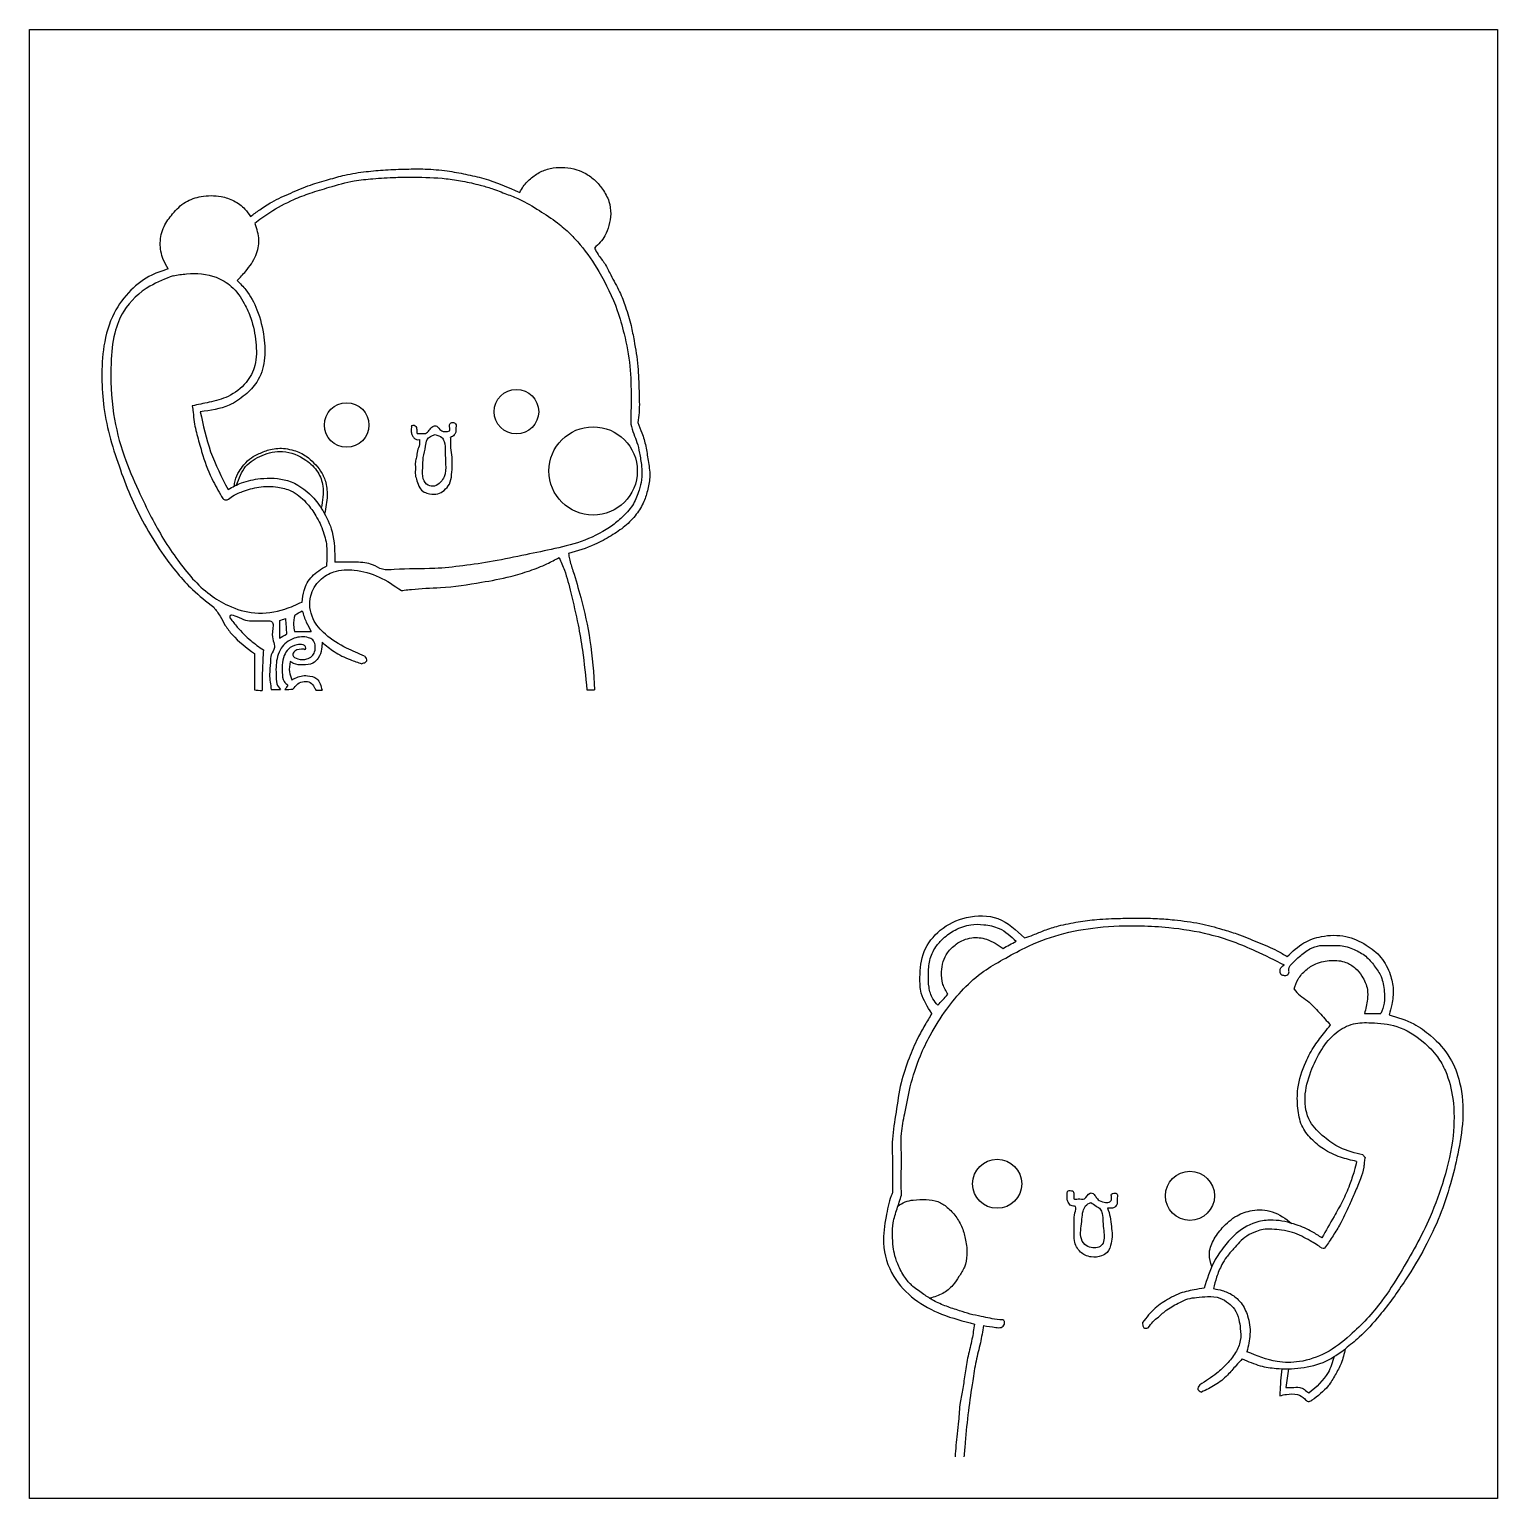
# Model space of a CAD drawing. Header units: millimetres. Extents: x 10.18 to 17.53, y 4.34 to 11.69.
import ezdxf

# ---------------------------------------------------------------- set-up
doc = ezdxf.new("R2010")
doc.units = ezdxf.units.MM
doc.header["$MEASUREMENT"] = 0
picture_1 = doc.add_image_def('image1.png', size_in_pixel=(831, 832))

msp = doc.modelspace()

# ---------------------------------------------------------------- linework, layer by layer
for centre, radius in [((12.622, 9.7806), 0.1113), ((11.7723, 9.7137), 0.1113), ((13.0059, 9.4837), 0.2211), ((15.0274, 5.915), 0.1228), ((15.9923, 5.8548), 0.1228)]:
    msp.add_circle(centre, radius)
for points in [[(11.2918, 10.7577), (11.3373, 10.7915), (11.3979, 10.8299), (11.4935, 10.8753), (11.5914, 10.9149), (11.6823, 10.9428), (11.7639, 10.9649), (11.8699, 10.9824), (11.9666, 10.9907), (12.0719, 10.9952), (12.1651, 10.9952), (12.2758, 10.9858), (12.3679, 10.9692), (12.4588, 10.9477), (12.6383, 10.8779)], [(12.6383, 10.8779), (12.6565, 10.9077), (12.698, 10.9518), (12.7489, 10.9839), (12.8064, 11.0006), (12.8647, 11.003), (12.9242, 10.9919), (12.9691, 10.9725), (13.0166, 10.9371), (13.0521, 10.895), (13.0849, 10.8322), (13.0936, 10.7713), (13.0849, 10.7125), (13.0652, 10.6615), (13.0127, 10.5994)], [(11.3127, 10.7236), (11.3477, 10.7508), (11.3879, 10.7784), (11.5086, 10.8429), (11.5899, 10.8744), (11.6849, 10.9039), (11.81, 10.9357), (11.9033, 10.947), (12.0181, 10.9536), (12.1074, 10.9548), (12.2698, 10.9468), (12.3527, 10.9346), (12.4402, 10.9147), (12.4987, 10.8976), (12.5729, 10.8698), (12.6364, 10.8443), (12.7367, 10.7875), (12.8272, 10.7261), (12.8903, 10.6714), (12.9408, 10.6165), (13.0345, 10.4818), (13.1263, 10.2879), (13.1606, 10.1706), (13.1899, 10.0081), (13.1955, 9.8497), (13.1948, 9.7187)], [(10.8793, 10.4949), (10.8548, 10.543), (10.8398, 10.6256), (10.859, 10.708), (10.9017, 10.7707), (10.9664, 10.8298), (11.0444, 10.8577), (11.1439, 10.8577), (11.2083, 10.8358), (11.2635, 10.7945), (11.2918, 10.7577)], [(11.2246, 10.4373), (11.2674, 10.4838), (11.3177, 10.563), (11.3331, 10.6413), (11.3146, 10.7205)], [(13.0127, 10.5994), (13.0309, 10.5672), (13.0638, 10.5219), (13.094, 10.465), (13.1385, 10.3806), (13.1679, 10.3055), (13.1955, 10.2113), (13.2107, 10.1364), (13.2294, 10.0075), (13.2354, 9.8835), (13.2355, 9.7759), (13.2294, 9.7256)], [(10.8793, 10.4949), (10.7972, 10.4645), (10.6928, 10.3883), (10.6093, 10.274), (10.5582, 10.1095), (10.5478, 9.9511), (10.5582, 9.8007), (10.64, 9.4896), (10.6972, 9.3441), (10.8582, 9.0603), (11.0017, 8.89), (11.1073, 8.8013)], [(10.9051, 10.4614), (10.7878, 10.4084), (10.6573, 10.2839), (10.6124, 10.1742), (10.5935, 10.0243), (10.6066, 9.7699), (10.6589, 9.5589), (10.7307, 9.3858), (10.7945, 9.253), (10.9272, 9.0371), (11.0889, 8.8646), (11.1807, 8.8099), (11.3125, 8.7729), (11.4635, 8.7922), (11.5494, 8.8277)], [(10.9051, 10.4614), (10.9715, 10.4704), (11.1197, 10.4533), (11.1952, 10.4077), (11.2601, 10.3216), (11.2933, 10.2479), (11.3179, 10.1278), (11.3132, 10.0121), (11.2693, 9.9269), (11.179, 9.8573), (11.0843, 9.8276), (10.9999, 9.8102)], [(11.2246, 10.4373), (11.2676, 10.3905), (11.3237, 10.2901), (11.3585, 10.1534), (11.3599, 10.0355), (11.3231, 9.9288), (11.2641, 9.8651), (11.1844, 9.8133), (11.0402, 9.78)], [(10.9999, 9.8102), (11.004, 9.7774), (11.0098, 9.729), (11.029, 9.6453), (11.0532, 9.5609), (11.105, 9.4311), (11.153, 9.3455)], [(11.0402, 9.78), (11.0919, 9.5803), (11.179, 9.3917)], [(13.1948, 9.7187), (13.209, 9.6692), (13.2251, 9.6269), (13.2378, 9.5736), (13.248, 9.5076), (13.248, 9.4399), (13.2355, 9.3875), (13.2073, 9.3194), (13.1581, 9.2584), (13.1039, 9.2128), (12.9647, 9.1376), (12.8143, 9.0952), (12.6694, 9.0646), (12.5055, 9.0315), (12.3542, 9.0089), (12.2129, 8.9956), (12.0107, 8.9898), (11.9514, 8.9913), (11.9021, 9.014), (11.8219, 9.027), (11.7136, 9.0274)], [(12.097, 9.7068), (12.1057, 9.7133), (12.1153, 9.7104), (12.1232, 9.6908), (12.1257, 9.6714), (12.1415, 9.6718), (12.1532, 9.6714), (12.1673, 9.6714), (12.1855, 9.6883), (12.2041, 9.7069), (12.2189, 9.7101), (12.2336, 9.6972), (12.2547, 9.682), (12.277, 9.682), (12.287, 9.6843), (12.2882, 9.7002), (12.287, 9.7072), (12.2908, 9.7212), (12.2951, 9.7245), (12.304, 9.7263), (12.3171, 9.7203), (12.3189, 9.6925), (12.3191, 9.6779), (12.3107, 9.6642), (12.2923, 9.6509)], [(13.2294, 9.7256), (13.25, 9.674), (13.2691, 9.6074), (13.2809, 9.5361), (13.2894, 9.4588), (13.2792, 9.392), (13.2598, 9.3302), (13.2219, 9.2673), (13.1651, 9.2077), (13.096, 9.1595), (13.0133, 9.115), (12.8827, 9.0712)], [(12.097, 9.7068), (12.0959, 9.6946), (12.0959, 9.6789), (12.1, 9.6632), (12.1089, 9.6492), (12.1216, 9.641), (12.1363, 9.641)], [(12.1363, 9.641), (12.1363, 9.6296), (12.1363, 9.6158), (12.1268, 9.5843), (12.1219, 9.5527), (12.1164, 9.529), (12.1164, 9.4981), (12.1164, 9.4633), (12.1243, 9.435), (12.1382, 9.3999), (12.1599, 9.3782), (12.1876, 9.3697), (12.2284, 9.3697), (12.2596, 9.3865), (12.2863, 9.4183), (12.2979, 9.4656), (12.3008, 9.5169), (12.2994, 9.5645), (12.2936, 9.6106), (12.2936, 9.6415), (12.2923, 9.6509)], [(12.2146, 9.6656), (12.1747, 9.6408), (12.1673, 9.608), (12.156, 9.5512), (12.153, 9.4989), (12.156, 9.4448), (12.1809, 9.412), (12.2117, 9.4081), (12.243, 9.4285), (12.2599, 9.4546), (12.2678, 9.5175), (12.2655, 9.5787), (12.2599, 9.6319), (12.2484, 9.6513), (12.2146, 9.6656)], [(11.2095, 9.4078), (11.2142, 9.4349), (11.234, 9.4815), (11.2585, 9.5146), (11.2961, 9.5503), (11.3345, 9.5705), (11.3911, 9.5914), (11.466, 9.5957), (11.5079, 9.5864), (11.5705, 9.5572), (11.609, 9.5235), (11.6419, 9.4832), (11.6659, 9.4327), (11.6747, 9.3615), (11.6621, 9.2692)], [(11.2218, 9.4138), (11.2671, 9.5056), (11.3489, 9.5613), (11.4521, 9.5813), (11.5688, 9.5374), (11.6282, 9.4779), (11.6531, 9.4083), (11.6454, 9.2972)], [(11.179, 9.3917), (11.246, 9.4241), (11.3409, 9.4452), (11.4767, 9.4355), (11.6005, 9.3553), (11.6525, 9.2856), (11.6995, 9.1793), (11.7136, 9.0274)], [(11.153, 9.3455), (11.1669, 9.3388), (11.195, 9.3528), (11.2518, 9.381), (11.333, 9.403), (11.4283, 9.403), (11.4934, 9.3838), (11.569, 9.3266), (11.6127, 9.268), (11.6521, 9.1898), (11.6723, 9.1077), (11.6709, 9.0079)], [(12.0467, 8.8848), (12.0605, 8.8867), (12.0965, 8.8911), (12.2415, 8.9), (12.448, 8.9264), (12.593, 8.9558), (12.6883, 8.9842), (12.7748, 9.019), (12.8354, 9.0503)], [(12.8354, 9.0503), (12.8622, 8.9868), (12.8944, 8.8731), (12.9305, 8.7141), (12.9521, 8.5868), (12.975, 8.3883)], [(12.8827, 9.0712), (12.8872, 9.044), (12.9049, 8.984), (12.9437, 8.8501), (12.99, 8.6354), (13.0133, 8.3883)], [(11.5494, 8.8277), (11.5595, 8.8857), (11.5992, 8.9559), (11.6709, 9.0079)], [(11.8617, 8.5567), (11.7725, 8.5966), (11.6658, 8.6659), (11.6048, 8.7435), (11.5926, 8.858), (11.6397, 8.9369), (11.7091, 8.979), (11.8108, 8.9873), (11.9344, 8.9528), (12.0467, 8.8848)], [(11.1073, 8.8013), (11.1389, 8.7573), (11.1653, 8.7108), (11.1997, 8.6644), (11.3109, 8.5694)], [(11.1898, 8.746), (11.1892, 8.7562), (11.2559, 8.7405), (11.2953, 8.7327), (11.3772, 8.7338), (11.3971, 8.7295), (11.4007, 8.6761), (11.4053, 8.6329), (11.411, 8.5991), (11.3955, 8.5639), (11.3906, 8.5247), (11.3869, 8.4646), (11.3955, 8.389)], [(11.5131, 8.7624), (11.5069, 8.7114), (11.5116, 8.6808)], [(11.5131, 8.7624), (11.5501, 8.7836)], [(11.5501, 8.7836), (11.5706, 8.7263), (11.5956, 8.6808)], [(11.1898, 8.746), (11.225, 8.7021), (11.2923, 8.635), (11.3556, 8.5875)], [(11.4357, 8.7344), (11.4665, 8.7449)], [(11.4357, 8.7344), (11.4357, 8.6469)], [(11.4665, 8.7449), (11.4718, 8.6663)], [(11.5116, 8.6808), (11.5956, 8.6808)], [(11.5595, 8.5911), (11.5127, 8.5808), (11.5034, 8.561), (11.5288, 8.543), (11.5733, 8.543), (11.5983, 8.5563), (11.6119, 8.5781), (11.6141, 8.6132), (11.6025, 8.6389), (11.5819, 8.6491), (11.5459, 8.6531), (11.5095, 8.646), (11.4707, 8.6249), (11.4448, 8.5961), (11.4268, 8.5541), (11.4196, 8.5131), (11.419, 8.4645), (11.4236, 8.418), (11.4415, 8.389)], [(11.4357, 8.6469), (11.4718, 8.6663)], [(11.5595, 8.5911), (11.5669, 8.5911), (11.5669, 8.6033), (11.5543, 8.6134), (11.5232, 8.6134), (11.4807, 8.5916), (11.4601, 8.5591), (11.4499, 8.5121), (11.4499, 8.474), (11.4598, 8.4302), (11.4786, 8.4116)], [(11.6496, 8.6263), (11.6471, 8.5925), (11.6307, 8.5468), (11.6039, 8.5216), (11.5534, 8.5129), (11.5071, 8.5198), (11.4906, 8.5298)], [(11.6496, 8.6263), (11.7101, 8.5793), (11.7898, 8.5394), (11.848, 8.5189)], [(11.3109, 8.5694), (11.3109, 8.5096), (11.3109, 8.3879)], [(11.3556, 8.5875), (11.3508, 8.4849), (11.349, 8.3841)], [(11.8617, 8.5567), (11.8712, 8.532), (11.8649, 8.5244), (11.848, 8.5189)], [(11.4906, 8.5298), (11.486, 8.4777), (11.4984, 8.4382)], [(11.4984, 8.4382), (11.5156, 8.4472), (11.5444, 8.457), (11.5759, 8.4587), (11.6228, 8.4426), (11.6495, 8.3857)], [(11.3109, 8.3879), (11.349, 8.3841)], [(11.3955, 8.389), (11.4415, 8.389)], [(11.4786, 8.4116), (11.4639, 8.3899)], [(11.4639, 8.3899), (11.5037, 8.3907)], [(11.5037, 8.3907), (11.5279, 8.4179), (11.5595, 8.4296), (11.5907, 8.4242), (11.6098, 8.402), (11.6187, 8.3857)], [(11.6187, 8.3857), (11.6495, 8.3857)], [(12.975, 8.3883), (13.0133, 8.3883)], [(14.7008, 6.7679), (14.648, 6.8701), (14.6412, 6.947), (14.6627, 7.0778), (14.7429, 7.1842), (14.8741, 7.2476), (15.0311, 7.2425), (15.1644, 7.146)], [(14.7307, 6.8085), (14.706, 6.8416), (14.6866, 6.8989), (14.6833, 6.9619), (14.6904, 7.0331), (14.7209, 7.1016), (14.7579, 7.1433), (14.8173, 7.1854), (14.8952, 7.212), (14.961, 7.212), (15.037, 7.1935), (15.1232, 7.1296)], [(15.1644, 7.146), (15.2084, 7.1612), (15.2644, 7.184), (15.3343, 7.2061), (15.4334, 7.2262), (15.5266, 7.2381), (15.6442, 7.2439), (15.7391, 7.2453), (15.8294, 7.2429), (15.9146, 7.236), (16.0422, 7.2177), (16.1547, 7.1888), (16.2268, 7.1661), (16.331, 7.1245), (16.4293, 7.0814), (16.4793, 7.0524)], [(14.5487, 5.8579), (14.5473, 5.9422), (14.5487, 6.0371), (14.5487, 6.1671), (14.5655, 6.2672), (14.5929, 6.4008), (14.6434, 6.5562), (14.6926, 6.6582), (14.7754, 6.7892), (14.8597, 6.8906), (14.9603, 6.979), (15.0566, 7.0375), (15.1676, 7.0968), (15.3382, 7.1618), (15.5309, 7.1982), (15.747, 7.2063), (15.8864, 7.1982), (16.0874, 7.1644), (16.2072, 7.1279), (16.3192, 7.0811), (16.4636, 7.0112)], [(14.7806, 6.8636), (14.7562, 6.9135), (14.7493, 6.9758), (14.7578, 7.0274), (14.7795, 7.0719), (14.8228, 7.1147), (14.9, 7.1464), (14.9748, 7.1393), (15.0568, 7.0932)], [(16.4793, 7.0524), (16.5629, 7.1215), (16.6499, 7.1529), (16.7721, 7.1529), (16.8739, 7.1104), (16.948, 7.0475), (16.9943, 6.9624), (17.0093, 6.8885), (17.0022, 6.8127), (16.9887, 6.7609)], [(15.0568, 7.0932), (15.1232, 7.1296)], [(16.4433, 6.9718), (16.4502, 6.9614), (16.4555, 6.9602), (16.4723, 6.9581), (16.4872, 6.9709), (16.4872, 6.9891), (16.5081, 7.0228), (16.5405, 7.0531), (16.5924, 7.0908), (16.643, 7.1077), (16.6923, 7.1077), (16.7442, 7.1077), (16.8137, 7.0881), (16.8717, 7.0538), (16.9149, 7.0066), (16.9486, 6.9521), (16.9643, 6.879), (16.9643, 6.819), (16.9481, 6.7669)], [(16.4433, 6.9718), (16.4444, 6.99), (16.4636, 7.0112)], [(16.5134, 6.8887), (16.5339, 6.9393), (16.5727, 6.9851), (16.6218, 7.0164), (16.6997, 7.0333), (16.7726, 7.0232), (16.8192, 6.9944), (16.8522, 6.9547), (16.8802, 6.887), (16.8802, 6.8388), (16.8658, 6.7669)], [(14.7307, 6.8085), (14.7806, 6.8636)], [(16.5134, 6.8887), (16.543, 6.8574), (16.5803, 6.8303), (16.6396, 6.7719), (16.6955, 6.7102)], [(14.7008, 6.7679), (14.6659, 6.7093), (14.6303, 6.6439), (14.587, 6.5441), (14.5469, 6.4205), (14.5214, 6.273), (14.5036, 6.1381), (14.5036, 6.0239), (14.5036, 5.9386), (14.5036, 5.8702)], [(16.8579, 6.0596), (16.7428, 6.0963), (16.6648, 6.1486), (16.5939, 6.2263), (16.5682, 6.348), (16.5973, 6.4764), (16.6514, 6.588), (16.7239, 6.6711), (16.8105, 6.7154), (16.8985, 6.7212), (17.0269, 6.7026), (17.1591, 6.6251), (17.2302, 6.5508), (17.2704, 6.4798), (17.3076, 6.3412), (17.3086, 6.1554), (17.263, 5.9391), (17.1938, 5.7498), (17.044, 5.4675), (16.9526, 5.3289), (16.7936, 5.1566), (16.6717, 5.0687), (16.5397, 5.0248), (16.4281, 5.0248), (16.2777, 5.0741)], [(16.8264, 6.0269), (16.7457, 6.0482), (16.6604, 6.0892), (16.5996, 6.14), (16.552, 6.2072), (16.5323, 6.2932), (16.5323, 6.3915), (16.5717, 6.5244), (16.6166, 6.608), (16.6669, 6.6736), (16.6955, 6.7102)], [(16.9887, 6.7609), (17.1121, 6.7154), (17.1963, 6.6568), (17.2933, 6.5447), (17.3419, 6.4223), (17.357, 6.2362), (17.3321, 6.0629), (17.2959, 5.915), (17.242, 5.7556), (17.1683, 5.5975), (17.0713, 5.4344), (16.9411, 5.2563), (16.839, 5.1464), (16.7701, 5.0893)], [(16.8658, 6.7669), (16.9481, 6.7669)], [(16.8682, 6.0474), (16.8648, 6.0234), (16.862, 5.9977), (16.8458, 5.9406), (16.8174, 5.8715), (16.7901, 5.8101), (16.7402, 5.7078), (16.7034, 5.6472), (16.6657, 5.5928)], [(16.8579, 6.0596), (16.8682, 6.0474)], [(16.8264, 6.0269), (16.8141, 5.979), (16.7905, 5.9092), (16.7552, 5.8281), (16.7131, 5.7513), (16.6529, 5.6439)], [(14.5036, 5.8702), (14.4968, 5.8541), (14.4717, 5.7505), (14.4585, 5.6186), (14.5105, 5.4515), (14.6146, 5.3374), (14.7493, 5.2628), (14.9139, 5.2128)], [(14.9593, 5.205), (15.0202, 5.1962), (15.0468, 5.1962), (15.0636, 5.2119), (15.0639, 5.2218), (15.0634, 5.2276), (15.0417, 5.2341), (14.9919, 5.2416), (14.9476, 5.2508), (14.8923, 5.2629), (14.8387, 5.2795), (14.7735, 5.3017), (14.7091, 5.3306), (14.6612, 5.3611), (14.6064, 5.4009), (14.5701, 5.4405), (14.5354, 5.5015), (14.5158, 5.5542), (14.5074, 5.6), (14.5039, 5.6585), (14.5074, 5.7195), (14.5267, 5.7895), (14.5487, 5.8579)], [(14.531, 5.8026), (14.5668, 5.8248), (14.6077, 5.8334), (14.6724, 5.8356), (14.7307, 5.8259), (14.7781, 5.7968), (14.8202, 5.7516), (14.8525, 5.6945), (14.8698, 5.6331), (14.8762, 5.5588), (14.8636, 5.4984), (14.8364, 5.4501), (14.8061, 5.4077), (14.7555, 5.3662), (14.6897, 5.3422)], [(15.5795, 5.793), (15.5932, 5.7493), (15.599, 5.7009), (15.603, 5.659), (15.598, 5.618), (15.578, 5.5714), (15.5501, 5.5541), (15.4987, 5.5488), (15.4679, 5.5575), (15.4446, 5.5733), (15.425, 5.5994), (15.4148, 5.6301), (15.4136, 5.6804), (15.413, 5.7279), (15.4169, 5.7689), (15.4188, 5.8006), (15.3977, 5.8056), (15.383, 5.8229), (15.3774, 5.8395), (15.3776, 5.8611), (15.379, 5.8759), (15.383, 5.8797), (15.3928, 5.8811), (15.407, 5.8796)], [(15.407, 5.8796), (15.412, 5.8534), (15.412, 5.8393), (15.4328, 5.8393), (15.4641, 5.8393), (15.4934, 5.8686), (15.5019, 5.8686), (15.5208, 5.8515), (15.5322, 5.8355), (15.5624, 5.8232), (15.588, 5.8232), (15.5993, 5.8355), (15.5993, 5.8534), (15.5993, 5.8629), (15.6116, 5.8689), (15.6277, 5.8629), (15.6277, 5.8383), (15.6277, 5.8147), (15.6164, 5.7982), (15.6012, 5.793), (15.5795, 5.793)], [(15.4962, 5.8214), (15.4701, 5.8046), (15.4574, 5.7774), (15.4518, 5.7376), (15.4465, 5.6923), (15.4465, 5.6497), (15.4665, 5.611), (15.4982, 5.5962), (15.5299, 5.5962), (15.5535, 5.6107), (15.5623, 5.643), (15.5609, 5.6805), (15.5567, 5.7258), (15.5535, 5.7657), (15.5436, 5.7883), (15.5227, 5.8037), (15.4962, 5.8214)], [(16.1014, 5.5005), (16.0893, 5.562), (16.1094, 5.6314), (16.154, 5.694), (16.2278, 5.7552), (16.3035, 5.7811), (16.4036, 5.7752), (16.5026, 5.7164)], [(16.6529, 5.6439), (16.6041, 5.6746), (16.524, 5.7096), (16.4089, 5.7329), (16.3372, 5.7259), (16.2239, 5.6657), (16.1654, 5.603), (16.1133, 5.5251), (16.0637, 5.3919)], [(16.6513, 5.5937), (16.6248, 5.6107), (16.5938, 5.6298), (16.5516, 5.6522), (16.506, 5.6713), (16.4512, 5.6832), (16.4024, 5.6874), (16.3582, 5.6867), (16.3245, 5.6768), (16.277, 5.6535), (16.2406, 5.6225), (16.211, 5.5896), (16.1752, 5.5474), (16.1522, 5.5105), (16.1256, 5.447), (16.1104, 5.3903)], [(16.6513, 5.5937), (16.6657, 5.5928)], [(16.0637, 5.3919), (16.0131, 5.3844), (15.9335, 5.3629), (15.8891, 5.3407), (15.819, 5.2924), (15.7552, 5.2208)], [(16.1104, 5.3903), (16.1538, 5.3808), (16.2056, 5.3577), (16.2479, 5.3185), (16.2807, 5.2542), (16.2926, 5.1614), (16.2777, 5.0741)], [(15.7838, 5.1942), (15.8072, 5.2243), (15.8342, 5.2481), (15.8774, 5.2841), (15.9423, 5.3213), (15.9822, 5.3387), (16.0254, 5.3458), (16.0807, 5.3503), (16.1425, 5.3432), (16.1856, 5.3168), (16.2152, 5.2873), (16.2366, 5.2356), (16.2443, 5.1906), (16.2443, 5.1302), (16.2205, 5.0698), (16.1767, 5.0136), (16.1271, 4.9673), (16.0413, 4.9088)], [(14.9139, 5.2128), (14.9015, 5.1373), (14.8822, 5.0528), (14.8671, 4.9678), (14.8555, 4.8902), (14.8427, 4.8196), (14.834, 4.7269), (14.8266, 4.6633), (14.8171, 4.5481)], [(14.9593, 5.205), (14.9434, 5.1184), (14.9217, 5.0274), (14.9051, 4.9277), (14.8834, 4.7783), (14.8675, 4.6201), (14.8611, 4.5481)], [(15.7552, 5.2208), (15.756, 5.2077), (15.7611, 5.1942), (15.7838, 5.1942)], [(16.254, 5.0388), (16.3443, 5.0041), (16.4234, 4.9908), (16.5468, 4.9929), (16.673, 5.0275), (16.7701, 5.0893)], [(16.7693, 5.0887), (16.7487, 5.0158), (16.7194, 4.9586), (16.6841, 4.9028), (16.6018, 4.8309)], [(16.254, 5.0388), (16.2233, 5.0052), (16.1801, 4.9572), (16.1191, 4.9082), (16.0501, 4.8718)], [(16.714, 5.0504), (16.6834, 4.9699), (16.5875, 4.8667)], [(16.4515, 4.989), (16.446, 4.9278), (16.4416, 4.8537)], [(16.4856, 4.9886), (16.4727, 4.8953)], [(16.0413, 4.9088), (16.0321, 4.8855), (16.0501, 4.8718)], [(16.4416, 4.8537), (16.4748, 4.8609), (16.5298, 4.8595), (16.5665, 4.838), (16.5841, 4.8247), (16.6018, 4.8309)], [(16.4727, 4.8953), (16.5022, 4.8953), (16.5415, 4.8953), (16.5875, 4.8667)]]:
    msp.add_spline(points, degree=3)

# ---------------------------------------------------------------- pictures from other files: only their frames are drawn
image = msp.add_image(picture_1, insert=(10.1849, 4.3389), size_in_units=(7.3468, 7.3556))
image.dxf.flags = 7

doc.saveas('drawing.dxf')
